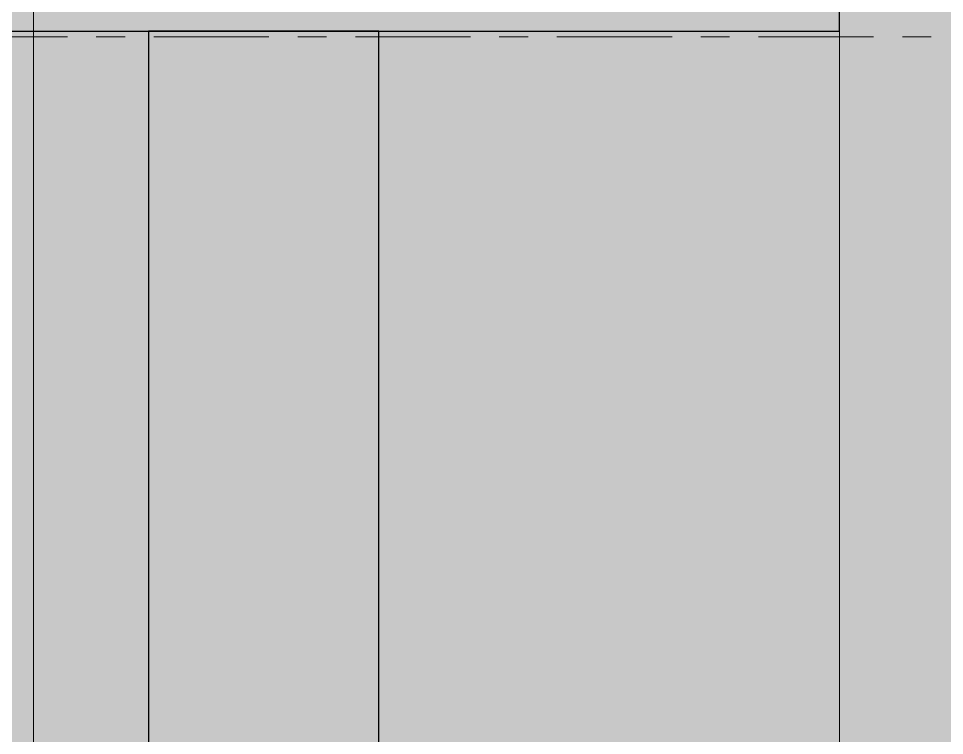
# Model space of a CAD drawing. Header units: inches. Extents: x -10205 to 13964, y -460 to 30702.
# Drawn here: x -3830.789 to -3826.768, y 11197.555 to 11200.669 of the extents above; entities that cross this region are included whole.
import ezdxf

# ---------------------------------------------------------------- set-up
doc = ezdxf.new("R2010")
doc.units = ezdxf.units.IN
doc.header["$MEASUREMENT"] = 0
doc.linetypes.add('Grid Line 1_2_', pattern=[0.875, 0.5, -0.125, 0.125, -0.125])
for name, color, linetype, lineweight in [('00base_6150001_dwg', 147, 'Continuous', 13), ('A-GENM', 5, 'Continuous', 9), ('A-GENM-10', 5, 'Continuous', 25), ('A-WALL-7', 113, 'Continuous', 5), ('PROP BALC 1ST FLOOR', 147, 'Continuous', 13), ('PROP BUILD 1ST FLOOR-1', 147, 'Continuous', 13), ('S-GRID-1', 1, 'Grid Line 1_2_', 9)]:
    doc.layers.add(name, color=color, linetype=linetype, lineweight=lineweight)

# ---------------------------------------------------------------- blocks, each defined once
blk = doc.blocks.new('_THE_ WINDOW _ DOOR - Window - 1st Floor-V143-SITE PLAN - CAD FILE')
at = {"layer": 'A-GENM'}
h = blk.add_hatch(color=256, dxfattribs=at)
h.paths.add_polyline_path([(19.0125, -2.8125), (19.0125, -0.8125), (17.0125, -0.8125), (17.0125, -4.8125), (19.0125, -4.8125), (19.0125, -3.3125)], flags=0)
h.paths.add_polyline_path([(-17.0125, -3.8125), (-17.0125, -0.8125), (-19.0125, -0.8125), (-19.0125, -4.8125), (-17.0125, -4.8125), (-17.0125, -4.3125)], flags=0)
h = blk.add_hatch(color=256, dxfattribs=at)
h.paths.add_polyline_path([(17.0125, -2.8125), (17.0125, -0.8125), (-17.0125, -0.8125), (-17.0125, -2.8125), (-13.4191, -2.8125)], flags=0)
h.paths.add_polyline_path([(17.0125, -4.8125), (17.0125, -3.8125), (-17.0125, -3.8125), (-17.0125, -4.8125), (-13.4191, -4.8125)], flags=0)
blk.add_hatch(color=256, dxfattribs=at).paths.add_polyline_path([(17.0125, -3.8125), (17.0125, -2.8125), (-17.0125, -2.8125), (-17.0125, -3.8125), (-13.4191, -3.8125)], flags=0)
blk.add_line((-17.0125, -0.8125), (17.0125, -0.8125), dxfattribs=at)
at = {"layer": 'A-GENM-10'}
for p, q in [((-17.0125, -0.8125), (-19.0125, -0.8125)), ((-17.0125, -4.8125), (-17.0125, -0.8125)), ((17.0125, -2.8125), (-17.0125, -2.8125)), ((-17.0125, -2.8125), (-17.0125, -3.8125)), ((-17.0125, -3.8125), (17.0125, -3.8125))]:
    blk.add_line(p, q, dxfattribs=at)
blk = doc.blocks.new('00base_6150001_dwg-1748108-SITE PLAN - CAD FILE')
at = {"layer": 'PROP BALC 1ST FLOOR', "flags": 128}
blk.add_lwpolyline([(4040561.0121, 3369593.2226), (4040558.818, 3369725.2044), (4040366.8445, 3369722.013), (4040368.0413, 3369650.023), (4039830.5156, 3369641.0872), (4039829.3188, 3369713.0772), (4039637.3453, 3369709.8859), (4039639.5394, 3369577.9041)], close=True, dxfattribs=at)
at = {"layer": 'PROP BUILD 1ST FLOOR-1', "flags": 128}
blk.add_lwpolyline([(4039896.2116, 3367849.0316), (4040707.3995, 3367862.5167), (4040678.5958, 3369595.1773), (4039121.461, 3369569.2916), (4038929.4875, 3369566.1002), (4038600.383, 3369560.6292), (4038629.1052, 3367832.8679), (4039440.3931, 3367846.3547), (4039418.7318, 3369149.3747), (4039874.4688, 3369156.9509)], close=True, dxfattribs=at)

msp = doc.modelspace()

# ---------------------------------------------------------------- hatches: boundary and pattern name
at = {"layer": 'A-WALL-7'}
msp.add_hatch(color=256, dxfattribs=at).paths.add_polyline_path([(-3827.2237, 11164.5894), (-3822.0987, 11164.5894), (-3822.0987, 11202.6144), (-3827.2237, 11202.6144), (-3827.2237, 11166.5894)], flags=0)

# ---------------------------------------------------------------- linework, layer by layer
at = {"layer": 'S-GRID-1'}
msp.add_line((-464.451, 11200.5894), (-4316.3408, 11200.5894), dxfattribs=at)

# ---------------------------------------------------------------- block references
at = {"layer": '00base_6150001_dwg', "rotation": 89.04760487178136}
msp.add_blockref('00base_6150001_dwg-1748108-SITE PLAN - CAD FILE', (3298136.1388, -4084040.0722), dxfattribs=at)
at = {"layer": 'A-GENM', "rotation": 269.9999999999995}
msp.add_blockref('_THE_ WINDOW _ DOOR - Window - 1st Floor-V143-SITE PLAN - CAD FILE', (-3826.4112, 11183.6019), dxfattribs=at)

doc.saveas('drawing.dxf')
